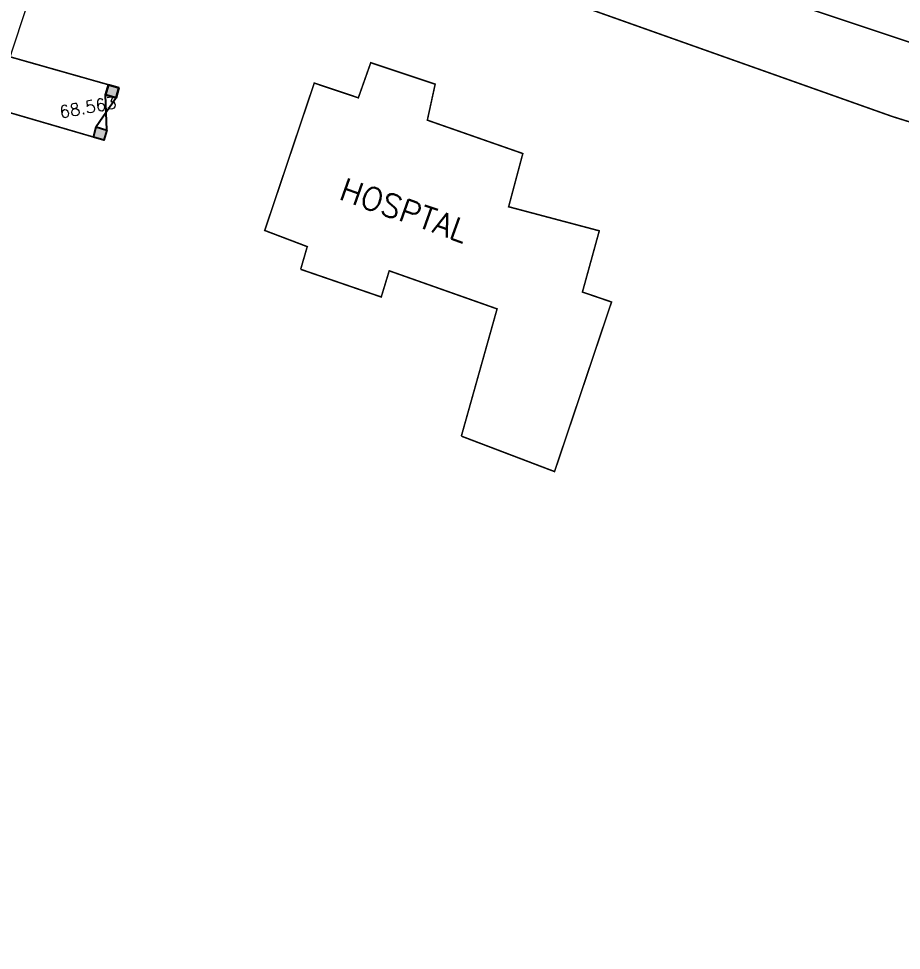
# Model space of a CAD drawing. Header units: inches. Extents: x 350994 to 353538, y 1581369 to 1583842.
# Drawn here: x 351593.1 to 351651, y 1583205.2 to 1583266.4 of the extents above; entities that cross this region are included whole.
import ezdxf
from ezdxf.enums import TextEntityAlignment as Align

# ---------------------------------------------------------------- set-up
doc = ezdxf.new("R2010")
doc.units = ezdxf.units.IN
doc.header["$MEASUREMENT"] = 0
doc.linetypes.add('1', pattern=[0])
doc.linetypes.add('ACAD_ISO02W100', pattern=[15, 12, -3])
for name, color, linetype in [('BOUNDARY', 5, 'Continuous'), ('EP TF', 5, 'Continuous'), ('GATE', 255, 'Continuous'), ('LEVELS', 184, 'Continuous'), ("ROAD'S", 1, '1')]:
    doc.layers.add(name, color=color, linetype=linetype)
doc.styles.add('ROMANS', font='ROMANS.shx')
doc.styles.get("Standard").update_dxf_attribs({"font": 'arial.ttf'})
doc.linetypes.add('SILT_FENCE', pattern='A,0.5,-0.2,["EP",Standard,S=0.1,R=0,X=-0.1,Y=-0.05],-0.2', length=0.9)

# ---------------------------------------------------------------- blocks, each defined once
blk = doc.blocks.new('gate')
h = blk.add_hatch(color=0)
h.paths.add_polyline_path([(0.5, 0.163), (0.812, 0.163), (0.812, -0.163), (0.5, -0.163)])
h.paths.add_polyline_path([(-0.812, 0.163), (-0.5, 0.163), (-0.5, -0.163), (-0.812, -0.163)])
at = {"color": 0}
blk.add_lwpolyline([(-0.5, 0.163), (-0.812, 0.163), (-0.812, -0.163), (-0.5, -0.163), (-0.5, 0.163), (0.5, -0.163), (0.5, 0.163), (0.812, 0.163), (0.812, -0.163), (0.5, -0.163), (0.5, 0.163), (-0.5, -0.163)], dxfattribs=at)
for points in [[(-0.812, 0.163), (-0.5, 0.163), (-0.5, -0.163), (-0.812, -0.163)], [(0.5, 0.163), (0.812, 0.163), (0.812, -0.163), (0.5, -0.163)]]:
    blk.add_lwpolyline(points, close=True, dxfattribs=at)

msp = doc.modelspace()

# ---------------------------------------------------------------- linework, layer by layer
at = {"layer": 'BOUNDARY', "lineweight": 5, "const_width": 0.1}
for points, elevation in [([(351622.11, 1583238.975), (351622.11, 1583238.975), (351628.223, 1583236.649), (351631.962, 1583247.774), (351630.052, 1583248.427), (351631.158, 1583252.444), (351625.212, 1583254.022), (351626.142, 1583257.513), (351619.879, 1583259.703), (351620.393, 1583262.063), (351616.168, 1583263.474), (351615.353, 1583261.169), (351612.462, 1583262.137), (351609.212, 1583252.467), (351612.002, 1583251.407), (351611.571, 1583249.918)], 96.816), ([(351611.571, 1583249.918), (351616.855, 1583248.102), (351617.378, 1583249.821), (351624.454, 1583247.322), (351622.11, 1583238.975)], 96.849)]:
    msp.add_lwpolyline(points, dxfattribs=dict(at, elevation=elevation))
at = {"layer": 'EP TF', "color": 252, "linetype": 'SILT_FENCE', "lineweight": 5, "ltscale": 6, "elevation": 113.044}
msp.add_lwpolyline([(351445.066, 1582827.53), (351461.885, 1582877.562), (351478.84, 1582928.409), (351495.281, 1582976.378), (351513.131, 1583028.233), (351530.907, 1583079.051), (351553.178, 1583146.847), (351559.818, 1583166.634), (351568.789, 1583193.104), (351576.505, 1583216.751), (351588.968, 1583253.117), (351608.717, 1583313.215), (351618.436, 1583343.137), (351695.259, 1583575.026)], dxfattribs=at)
at = {"layer": "ROAD'S", "linetype": 'ACAD_ISO02W100', "lineweight": 5, "ltscale": 0.2, "const_width": 0.1}
for points in [[(351707.578, 1583247.78), (351707.578, 1583247.78), (351651.655, 1583264.768), (351597.032, 1583282.968)], [(351595.856, 1583279.287), (351650.394, 1583259.937), (351650.394, 1583259.937), (351705.529, 1583242.748), (351705.529, 1583242.748)]]:
    msp.add_lwpolyline(points, dxfattribs=at)
at = {"layer": "ROAD'S", "lineweight": 5, "const_width": 0.1}
for points in [[(351599.304, 1583261.93), (351590.775, 1583264.349), (351594.777, 1583276.37), (351595.853, 1583279.28)], [(351598.316, 1583258.496), (351589.667, 1583261.018), (351575.054, 1583217.114), (351558.923, 1583168.67), (351558.136, 1583160.814), (351560.789, 1583153.863), (351564.042, 1583149.878), (351565.009, 1583148.954), (351748.303, 1583085.5), (351764.431, 1583080.034)]]:
    msp.add_lwpolyline(points, dxfattribs=at)

# ---------------------------------------------------------------- block references
at = {"layer": 'GATE', "lineweight": 5, "extrusion": (-0.004994, 0.009515, 0.999942), "xscale": 2.200139973996379, "yscale": 2.200139973829639, "zscale": 2.200139973761922, "rotation": 253.9505513687365}
msp.add_blockref('gate', (351594.909, 1583204.331, 13405.268), dxfattribs=at)

# ---------------------------------------------------------------- texts
at = {"layer": 'BOUNDARY', "color": 0, "lineweight": 9, "style": 'ROMANS'}
msp.add_text('HOSPTAL', height=1.5, rotation=340.54675, dxfattribs=at).set_placement((351614.013, 1583254.541, 96.849))
at = {"layer": 'LEVELS', "lineweight": 9, "style": 'ROMANS'}
msp.add_text('68.563', height=0.8, rotation=10.21575, dxfattribs=at).set_placement((351597.608, 1583260.552, -28.331), align=Align.MIDDLE_CENTER)

doc.saveas('drawing.dxf')
